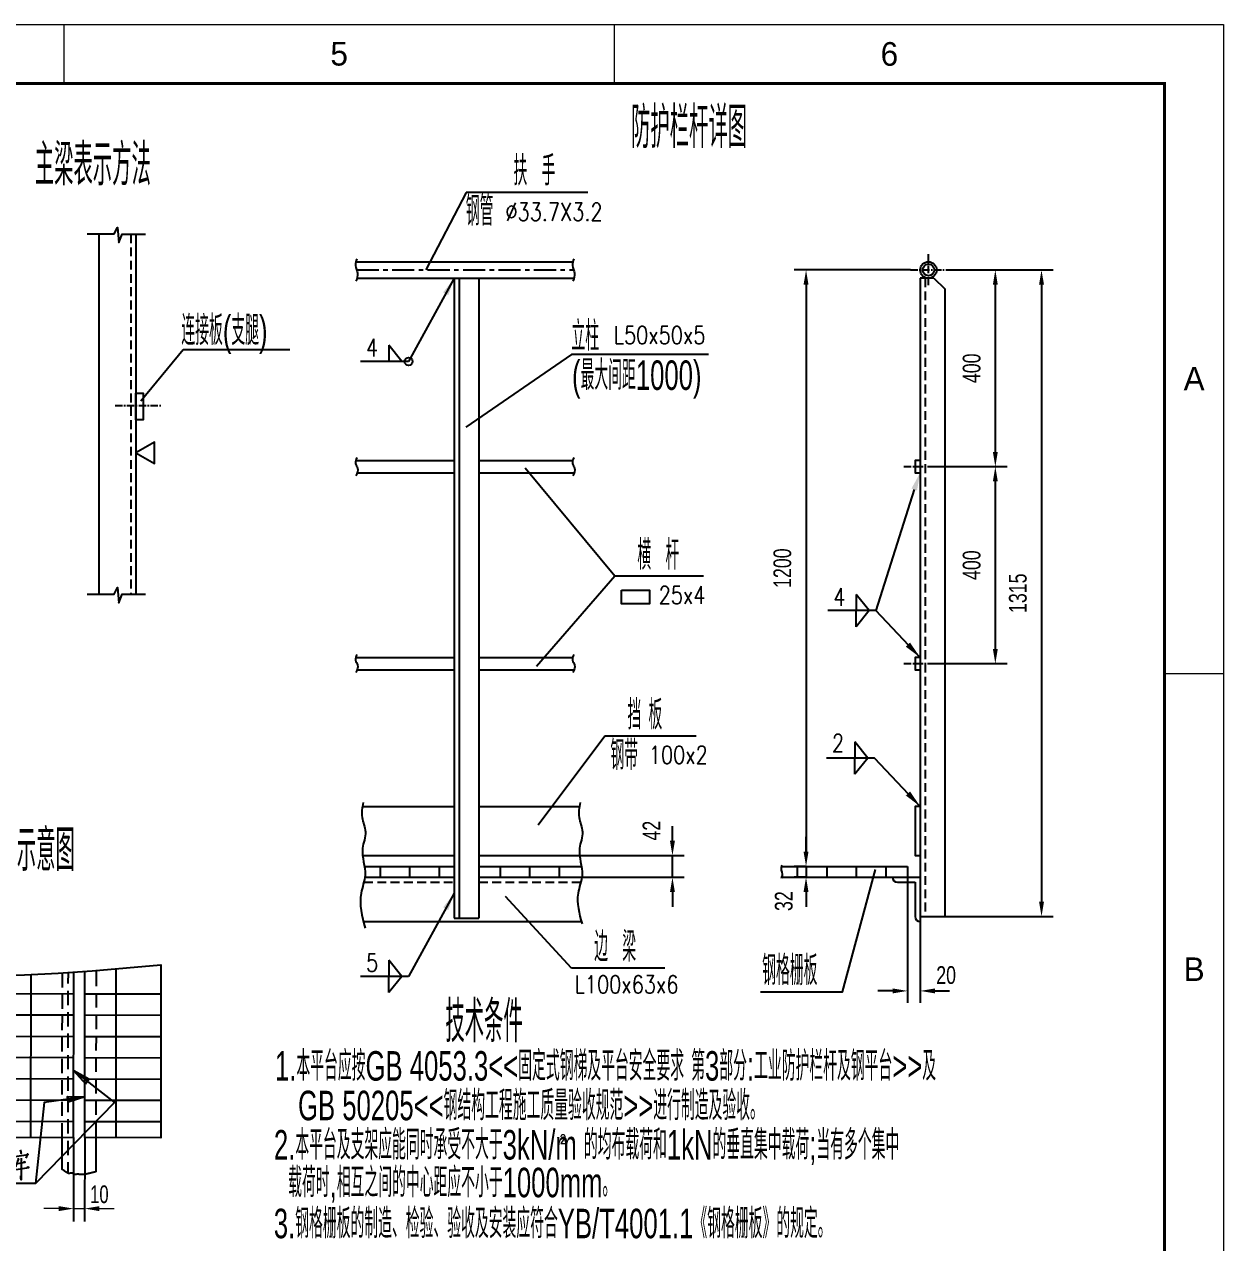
# Model space of a CAD drawing. Extents: x 148 to 221443, y -36682 to 6758.
# Drawn here: x 35787 to 39847, y -17943 to -13817 of the extents above; entities that cross this region are included whole.
import ezdxf
from ezdxf.enums import TextEntityAlignment as Align

# ---------------------------------------------------------------- set-up
doc = ezdxf.new("R2010")
doc.units = 0
doc.header["$LTSCALE"] = 10
doc.header["$MEASUREMENT"] = 0
doc.linetypes.add('CENTERX2', pattern=[4, 2.5, -0.5, 0.5, -0.5])
doc.linetypes.add('HIDDENX2', pattern=[0.75, 0.5, -0.25])
for name, color, linetype in [('2', 4, 'Continuous'), ('CENTER', 1, 'CENTERX2'), ('HIDDEN', 7, 'HIDDENX2'), ('RED', 7, 'Continuous'), ('TEXT', 7, 'Continuous')]:
    doc.layers.add(name, color=color, linetype=linetype)
doc.layers.add('2（细实线）', color=3, linetype='Continuous', lineweight=20)
doc.layers.add('图框层', color=7, linetype='Continuous', lineweight=15)
doc.styles.add('BIG', font='bsfb.shx', dxfattribs={"width": 0.7, "bigfont": 'bsf.shx'})
doc.styles.add('HZ', font='ROMS.SHX', dxfattribs={"width": 0.75, "bigfont": 'GBCBIG.SHX'})
doc.styles.get("Standard").update_dxf_attribs({"font": 'wison_e.shx', "width": 0.75, "bigfont": 'wison_c.shx'})
doc.styles.add('XW', font='ROMANS.shx', dxfattribs={"width": 0.85})
doc.dimstyles.new('DIM1', dxfattribs={"dimscale": 20, "dimtxt": 3, "dimasz": 2.5, "dimexe": 2, "dimexo": 0, "dimgap": 1, "dimtad": 0, "dimdec": 0, "dimzin": 0, "dimdsep": 46, "dimtxsty": 'Standard', "dimcen": 2, "dimclrd": 3, "dimclre": 3, "dimclrt": 3, "dimadec": 0, "dimazin": 0, "dimtfac": 0.666667, "dimtdec": 0, "dimtofl": 0, "dimtmove": 2, "dimatfit": 1, "dimfxl": 2, "dimtvp": 1.333333, "dimtolj": 1, "dimtzin": 0, "dimarcsym": 0})
doc.dimstyles.new('S-1', dxfattribs={"dimtxt": 3, "dimasz": 2.5, "dimexe": 1.25, "dimexo": 0, "dimgap": 1, "dimtad": 1, "dimdec": 0, "dimdsep": 46, "dimtxsty": 'BIG', "dimcen": 0, "dimclrd": 3, "dimclre": 3, "dimclrt": 3, "dimadec": 0, "dimazin": 2, "dimtfac": 1, "dimtdec": 0, "dimtmove": 2, "dimatfit": 3, "dimfxl": 1.25, "dimarcsym": 1})

# ---------------------------------------------------------------- blocks, each defined once
blk = doc.blocks.new('*D919')
at = {"color": 3, "lineweight": -2}
for p, q in [((38914.5, -14648.9), (39270.7, -14648.9)), ((39230.7, -14698.9), (39230.7, -16788.8)), ((38903, -16838.8), (39270.7, -16838.8))]:
    blk.add_line(p, q, dxfattribs=at)
at = {"color": 3}
for points in [[(39239.1, -14698.9), (39222.4, -14698.9), (39230.7, -14648.9)], [(39222.4, -16788.8), (39239.1, -16788.8), (39230.7, -16838.8)]]:
    blk.add_solid(points, dxfattribs=at)
at = {"layer": 'Defpoints', "color": 0}
for p in [(38914.5, -14648.9), (38903, -16838.8), (39230.7, -16838.8)]:
    blk.add_point(p, dxfattribs=at)
at = {"color": 3, "insert": (39150.7, -15743.8), "char_height": 60, "attachment_point": 5, "rotation": 90}
blk.add_mtext('\\A1;1315', dxfattribs=at)
blk = doc.blocks.new('*D920')
at = {"color": 3, "lineweight": -2}
for p, q in [((38914.5, -14648.9), (39114.3, -14648.9)), ((39074.3, -14698.9), (39074.3, -15265.1)), ((38857.5, -15315.1), (39114.3, -15315.1))]:
    blk.add_line(p, q, dxfattribs=at)
at = {"color": 3}
for points in [[(39082.6, -14698.9), (39066, -14698.9), (39074.3, -14648.9)], [(39066, -15265.1), (39082.6, -15265.1), (39074.3, -15315.1)]]:
    blk.add_solid(points, dxfattribs=at)
at = {"layer": 'Defpoints', "color": 0}
for p in [(38914.5, -14648.9), (38857.5, -15315.1), (39074.3, -15315.1)]:
    blk.add_point(p, dxfattribs=at)
at = {"color": 3, "insert": (38994.3, -14982), "char_height": 60, "attachment_point": 5, "rotation": 90}
blk.add_mtext('\\A1;400', dxfattribs=at)
blk = doc.blocks.new('*D921')
at = {"color": 3, "lineweight": -2}
for p, q in [((38857.5, -15315.1), (39114.3, -15315.1)), ((39074.3, -15365.1), (39074.3, -15932.3)), ((38857.5, -15982.3), (39114.3, -15982.3))]:
    blk.add_line(p, q, dxfattribs=at)
at = {"color": 3}
for points in [[(39082.6, -15365.1), (39066, -15365.1), (39074.3, -15315.1)], [(39066, -15932.3), (39082.6, -15932.3), (39074.3, -15982.3)]]:
    blk.add_solid(points, dxfattribs=at)
at = {"layer": 'Defpoints', "color": 0}
for p in [(38857.5, -15315.1), (38857.5, -15982.3), (39074.3, -15982.3)]:
    blk.add_point(p, dxfattribs=at)
at = {"color": 3, "insert": (38994.3, -15648.7), "char_height": 60, "attachment_point": 5, "rotation": 90}
blk.add_mtext('\\A1;400', dxfattribs=at)
blk = doc.blocks.new('*D922')
at = {"color": 3, "lineweight": -2}
for p, q in [((38786.6, -14648.9), (38393.4, -14648.9)), ((38433.4, -14698.9), (38433.4, -16618.9)), ((38433.4, -16668.9), (38393.4, -16668.9))]:
    blk.add_line(p, q, dxfattribs=at)
at = {"color": 3}
for points in [[(38441.7, -14698.9), (38425, -14698.9), (38433.4, -14648.9)], [(38425, -16618.9), (38441.7, -16618.9), (38433.4, -16668.9)]]:
    blk.add_solid(points, dxfattribs=at)
at = {"layer": 'Defpoints', "color": 0}
for p in [(38786.6, -14648.9), (38433.4, -16668.9), (38433.4, -16668.9)]:
    blk.add_point(p, dxfattribs=at)
at = {"color": 3, "insert": (38353.4, -15658.9), "char_height": 60, "attachment_point": 5, "rotation": 90}
blk.add_mtext('\\A1;1200', dxfattribs=at)
blk = doc.blocks.new('*D923')
at = {"color": 3, "lineweight": -2}
for p, q in [((37981, -16582.3), (37981, -16532.3)), ((37670.1, -16632.3), (38021, -16632.3)), ((37674.5, -16705.6), (38021, -16705.6)), ((37981, -16755.6), (37981, -16805.6))]:
    blk.add_line(p, q, dxfattribs=at)
at = {"color": 3}
for points in [[(37972.7, -16582.3), (37989.3, -16582.3), (37981, -16632.3)], [(37989.3, -16755.6), (37972.7, -16755.6), (37981, -16705.6)]]:
    blk.add_solid(points, dxfattribs=at)
at = {"layer": 'Defpoints', "color": 0}
for p in [(37670.1, -16632.3), (37674.5, -16705.6), (37981, -16705.6)]:
    blk.add_point(p, dxfattribs=at)
at = {"color": 3, "insert": (37910, -16547.9), "char_height": 60, "attachment_point": 5, "rotation": 90}
blk.add_mtext('\\A1;42', dxfattribs=at)
blk = doc.blocks.new('*D986')
at = {"color": 3, "linetype": 'Continuous', "lineweight": -2}
for p, q in [((38433.4, -16618.9), (38433.4, -16568.9)), ((38433.4, -16668.9), (38393.4, -16668.9)), ((38433.4, -16705.6), (38393.4, -16705.6)), ((38433.4, -16755.6), (38433.4, -16805.6))]:
    blk.add_line(p, q, dxfattribs=at)
at = {"color": 3}
for points in [[(38425, -16618.9), (38441.7, -16618.9), (38433.4, -16668.9)], [(38441.7, -16755.6), (38425, -16755.6), (38433.4, -16705.6)]]:
    blk.add_solid(points, dxfattribs=at)
at = {"layer": 'Defpoints', "color": 0}
for p in [(38433.4, -16668.9), (38433.4, -16705.6), (38433.4, -16705.6)]:
    blk.add_point(p, dxfattribs=at)
at = {"color": 3, "insert": (38358.2, -16786.6), "char_height": 60, "attachment_point": 5, "rotation": 90}
blk.add_mtext('\\A1;32', dxfattribs=at)
blk = doc.blocks.new('A$C743F6E74')
blk.add_lwpolyline([(0, 0), (166.3, 0), (233.5, 248.5)])
at = {"layer": '2', "color": 3, "linetype": 'Continuous', "style": 'HZ', "width": 0.65}
blk.add_text('钢格栅板', height=60, dxfattribs=at).set_placement((3.3, 13.3))
blk = doc.blocks.new('*D994')
at = {"color": 3, "linetype": 'Continuous', "lineweight": -2}
for p, q in [((38777, -16705.6), (38777, -17130.7)), ((38819.7, -16855.6), (38819.7, -17130.7)), ((38727, -17090.7), (38677, -17090.7)), ((38869.7, -17090.7), (38919.7, -17090.7))]:
    blk.add_line(p, q, dxfattribs=at)
at = {"color": 3}
for points in [[(38727, -17099), (38727, -17082.3), (38777, -17090.7)], [(38869.7, -17082.3), (38869.7, -17099), (38819.7, -17090.7)]]:
    blk.add_solid(points, dxfattribs=at)
at = {"layer": 'Defpoints', "color": 0}
for p in [(38777, -16705.6), (38819.7, -16855.6), (38819.7, -17090.7)]:
    blk.add_point(p, dxfattribs=at)
at = {"color": 3, "insert": (38907.7, -17037.3), "char_height": 60, "attachment_point": 5}
blk.add_mtext('\\A1;20', dxfattribs=at)
blk = doc.blocks.new('a2')
for p, q in [((15708.75, 10126.74), (15708.75, 10116.74)), ((15801.92, 10126.74), (15801.92, 10116.74)), ((15905.09, 10016.74), (15895.09, 10016.74))]:
    blk.add_line(p, q)
at = {"layer": '图框层', "ltscale": 10}
blk.add_lwpolyline([(15311.09, 10126.74), (15905.09, 10126.74), (15905.09, 9706.74), (15311.09, 9706.74)], close=True, dxfattribs=at)
at = {"layer": '图框层', "ltscale": 10, "const_width": 0.5}
blk.add_lwpolyline([(15336.09, 10116.74), (15895.09, 10116.74), (15895.09, 9716.74), (15336.09, 9716.74)], close=True, dxfattribs=at)
at = {"style": 'HZ'}
for s, p in [('5', (15755.34, 10121.74)), ('6', (15848.5, 10121.74)), ('A', (15900.09, 10066.74)), ('B', (15900.09, 9966.74))]:
    blk.add_text(s, height=4, dxfattribs=at).set_placement(p, align=Align.MIDDLE)
blk = doc.blocks.new('*D27')
at = {"layer": '2（细实线）', "color": 3, "lineweight": -2}
for p, q in [((20629.2, 9080.31), (20626.7, 9080.31)), ((20631.7, 9080.31), (20631.7, 9079.06)), ((20631.7, 9080.31), (20633.58, 9080.31)), ((20633.58, 9080.31), (20633.58, 9079.06)), ((20636.08, 9080.31), (20638.58, 9080.31))]:
    blk.add_line(p, q, dxfattribs=at)
at = {"layer": '2（细实线）', "color": 3}
for points in [[(20629.2, 9079.89), (20629.2, 9080.73), (20631.7, 9080.31)], [(20636.08, 9080.73), (20636.08, 9079.89), (20633.58, 9080.31)]]:
    blk.add_solid(points, dxfattribs=at)
at = {"layer": 'Defpoints', "color": 0}
for p in [(20631.7, 9080.31), (20633.58, 9080.31), (20633.58, 9080.31)]:
    blk.add_point(p, dxfattribs=at)
at = {"layer": '2（细实线）', "color": 3, "insert": (20636.08, 9082.72), "char_height": 3, "attachment_point": 5, "style": 'BIG'}
blk.add_mtext('10', dxfattribs=at)
blk = doc.blocks.new('lianjsu')
at = {"layer": '2（细实线）', "lineweight": -3}
for points in [[(20596.98, 9090.45), (20596.88, 9092.34), (20596.87, 9093.29), (20596.9, 9094.23), (20596.99, 9095.16), (20597.15, 9096.08), (20597.6, 9097.91), (20598.12, 9099.74), (20598.36, 9100.65), (20598.57, 9101.57), (20598.72, 9102.49), (20598.8, 9103.42), (20598.84, 9104.36), (20598.83, 9105.31), (20598.7, 9109.09), (20598.72, 9110.03), (20598.77, 9110.97), (20598.97, 9112.84), (20599.28, 9114.7), (20599.67, 9116.55), (20600.58, 9120.23), (20606.28, 9119.95), (20611.98, 9119.75), (20614.83, 9119.71), (20617.68, 9119.73), (20620.53, 9119.78), (20623.38, 9119.88), (20629.11, 9120.18), (20634.86, 9120.58), (20640.66, 9121.06), (20646.5, 9121.57), (20646.5, 9092.31), (20633.6, 9092.33), (20633.64, 9120.5)], [(20638.9, 9092.32), (20638.94, 9120.93)], [(20596.88, 9092.39), (20631.71, 9092.34), (20631.76, 9120.36)], [(20610.06, 9092.37), (20610.1, 9119.8)], [(20617.27, 9092.36), (20617.31, 9119.72)], [(20624.48, 9092.35), (20624.52, 9119.93)], [(20629.81, 9117.78), (20629.82, 9120.23)], [(20630.82, 9118.42), (20630.83, 9120.29)], [(20635.58, 9117.98), (20635.59, 9120.65)], [(20599.71, 9116.74), (20631.75, 9116.69)], [(20630.82, 9114.79), (20630.82, 9117.21)], [(20633.64, 9116.69), (20646.5, 9116.67)], [(20635.58, 9114.35), (20635.58, 9116.77)], [(20629.81, 9114.15), (20629.81, 9116.57)], [(20599.01, 9113.15), (20631.75, 9113.1)], [(20629.8, 9110.52), (20629.81, 9112.94)], [(20630.81, 9111.16), (20630.82, 9113.58)], [(20633.63, 9113.1), (20646.5, 9113.08)], [(20635.57, 9110.72), (20635.57, 9113.14)], [(20598.71, 9109.53), (20631.74, 9109.48)], [(20629.8, 9106.89), (20629.8, 9109.31)], [(20630.81, 9107.53), (20630.81, 9109.95)], [(20633.63, 9109.48), (20646.5, 9109.46)], [(20635.56, 9107.09), (20635.57, 9109.51)], [(20630.8, 9103.9), (20630.8, 9106.32)], [(20598.81, 9105.94), (20631.74, 9105.89)], [(20629.79, 9103.26), (20629.79, 9105.68)], [(20633.62, 9105.89), (20646.5, 9105.87)], [(20635.56, 9103.46), (20635.56, 9105.88)], [(20598.69, 9102.32), (20631.73, 9102.27)], [(20631.73, 9103.62), (20638.62, 9098.29), (20625.25, 9084.55)], [(20630.8, 9100.27), (20630.8, 9102.69)], [(20633.73, 9101.46), (20634.32, 9102.22), (20631.73, 9103.62), (20633.73, 9101.46)], [(20633.62, 9102.27), (20646.5, 9102.25)], [(20635.55, 9099.83), (20635.56, 9102.25)], [(20629.78, 9099.63), (20629.79, 9102.05)], [(20597.83, 9098.73), (20631.72, 9098.68)], [(20633.61, 9099.22), (20626.73, 9098.29), (20625.25, 9084.55), (20616.66, 9084.55)], [(20629.78, 9096), (20629.78, 9098.42)], [(20630.8, 9098.35), (20630.67, 9099.31), (20633.61, 9099.22), (20630.8, 9098.35)], [(20630.79, 9096.64), (20630.79, 9099.06)], [(20633.61, 9098.68), (20646.5, 9098.66)], [(20635.55, 9096.2), (20635.55, 9098.62)], [(20596.98, 9095.11), (20631.72, 9095.06)], [(20635.52, 9086.57), (20635.48, 9086.55), (20635.44, 9086.54), (20635.41, 9086.53), (20635.37, 9086.52), (20635.33, 9086.51), (20635.29, 9086.5), (20635.25, 9086.49), (20635.21, 9086.48), (20635.18, 9086.47), (20635.14, 9086.46), (20635.1, 9086.45), (20635.06, 9086.44), (20635.03, 9086.43), (20634.99, 9086.42), (20634.95, 9086.41), (20634.92, 9086.4), (20634.88, 9086.39), (20634.84, 9086.38), (20634.8, 9086.37), (20634.76, 9086.36), (20634.73, 9086.35), (20634.69, 9086.35), (20634.65, 9086.34), (20634.61, 9086.33), (20634.58, 9086.32), (20634.54, 9086.31), (20634.5, 9086.3), (20634.47, 9086.29), (20634.43, 9086.28), (20634.39, 9086.27), (20634.35, 9086.26), (20634.32, 9086.26), (20634.28, 9086.25), (20634.24, 9086.24), (20634.2, 9086.23), (20634.17, 9086.22), (20634.13, 9086.22), (20634.09, 9086.21), (20634.05, 9086.2), (20634.02, 9086.19), (20633.98, 9086.18), (20633.94, 9086.18), (20633.91, 9086.17), (20633.87, 9086.16), (20633.83, 9086.16), (20633.8, 9086.15), (20633.76, 9086.14), (20633.72, 9086.14), (20633.69, 9086.13), (20633.65, 9086.12), (20633.61, 9086.12), (20633.58, 9086.11), (20633.54, 9086.11), (20633.5, 9086.1), (20633.46, 9086.1), (20633.43, 9086.09), (20633.39, 9086.09), (20633.35, 9086.08), (20633.32, 9086.08), (20633.28, 9086.08), (20633.24, 9086.07), (20633.21, 9086.07), (20633.17, 9086.07), (20633.13, 9086.06), (20633.1, 9086.06), (20633.06, 9086.06), (20633.03, 9086.06), (20632.99, 9086.06), (20632.95, 9086.06), (20632.92, 9086.06), (20632.88, 9086.06), (20632.84, 9086.07), (20632.81, 9086.07), (20632.77, 9086.08), (20632.73, 9086.08), (20632.7, 9086.09), (20632.66, 9086.1), (20632.63, 9086.11), (20632.59, 9086.12), (20632.55, 9086.13), (20632.52, 9086.14), (20632.48, 9086.14), (20632.44, 9086.14), (20632.41, 9086.14), (20632.37, 9086.14), (20632.34, 9086.14), (20632.3, 9086.13), (20632.26, 9086.12), (20632.23, 9086.11), (20632.19, 9086.11), (20632.15, 9086.1), (20632.12, 9086.09), (20632.08, 9086.08), (20632.05, 9086.08), (20632.01, 9086.08), (20631.97, 9086.08), (20631.94, 9086.08), (20631.9, 9086.09), (20631.87, 9086.1), (20631.83, 9086.12), (20631.79, 9086.14), (20631.76, 9086.16), (20631.72, 9086.19), (20631.69, 9086.21), (20631.65, 9086.24), (20631.61, 9086.26), (20631.58, 9086.28), (20631.54, 9086.3), (20631.5, 9086.32), (20631.47, 9086.33), (20631.43, 9086.34), (20631.4, 9086.34), (20631.36, 9086.34), (20631.32, 9086.34), (20631.29, 9086.33), (20631.25, 9086.32), (20631.22, 9086.31), (20631.18, 9086.31), (20631.14, 9086.3), (20631.11, 9086.29), (20631.07, 9086.28), (20631.04, 9086.28), (20631, 9086.27), (20630.96, 9086.27), (20630.93, 9086.27), (20630.89, 9086.27), (20630.85, 9086.28), (20630.82, 9086.29), (20630.78, 9086.3), (20630.75, 9086.31), (20630.71, 9086.33), (20630.67, 9086.35), (20630.64, 9086.37), (20630.6, 9086.39), (20630.56, 9086.42), (20630.53, 9086.44), (20630.49, 9086.46), (20630.46, 9086.49), (20630.42, 9086.51), (20630.38, 9086.54), (20630.35, 9086.56), (20630.31, 9086.59), (20630.27, 9086.61), (20630.24, 9086.64), (20630.2, 9086.66), (20630.17, 9086.69), (20630.13, 9086.71), (20630.09, 9086.74), (20630.06, 9086.76), (20630.02, 9086.79), (20629.98, 9086.81), (20629.95, 9086.84), (20629.91, 9086.86), (20629.87, 9086.88), (20629.84, 9086.91), (20629.8, 9086.93), (20629.76, 9086.95), (20629.77, 9092.34), (20629.78, 9094.79)], [(20630.78, 9093.01), (20630.79, 9095.43)], [(20633.6, 9095.06), (20646.5, 9095.04)], [(20635.53, 9086.57), (20635.54, 9092.33), (20635.55, 9094.99)], [(20631.71, 9092.34), (20631.69, 9078.12)], [(20633.6, 9092.33), (20633.58, 9078.11)], [(20617.29, 9090.24), (20617.37, 9089.96), (20617.35, 9089.88), (20617.35, 9088.71), (20617.35, 9088.14), (20617.29, 9087.74), (20617.27, 9087.42), (20617.24, 9087.05), (20617.16, 9086.69), (20617.08, 9086.37), (20616.95, 9086.08), (20616.85, 9085.8), (20616.69, 9085.52)], [(20618.11, 9090.08), (20618.16, 9089.55), (20618.24, 9088.02), (20618.21, 9088.3), (20619.21, 9088.5), (20619.1, 9088.5), (20619.23, 9090), (20619.26, 9089.84), (20618.18, 9089.63)], [(20622.67, 9090.28), (20622.83, 9089.67), (20622.83, 9089.92), (20622.72, 9090.12)], [(20630.78, 9089.38), (20630.78, 9091.8)], [(20616.77, 9088.79), (20616.98, 9088.3), (20617, 9088.18), (20617.03, 9087.98)], [(20617.74, 9088.91), (20617.74, 9088.67), (20617.35, 9087.94)], [(20618, 9087.58), (20619.29, 9087.86), (20619.15, 9087.86), (20618.97, 9087.78)], [(20618.21, 9088.95), (20618.84, 9089.15)], [(20621.78, 9089.67), (20621.78, 9089.35), (20621.78, 9089.15), (20621.75, 9088.87), (20621.65, 9088.46), (20621.68, 9088.71), (20621.73, 9088.99), (20621.78, 9089.15), (20624.01, 9089.47), (20623.9, 9089.59), (20623.64, 9088.87)], [(20622.3, 9088.83), (20622.38, 9088.55), (20622.3, 9088.5), (20622.1, 9087.94), (20621.96, 9087.62), (20621.94, 9087.54), (20621.86, 9087.38)], [(20622.2, 9087.98), (20622.3, 9087.94), (20623.54, 9088.18), (20623.46, 9088.22), (20623.22, 9088.14)], [(20622.83, 9088.87), (20622.83, 9085.2), (20622.78, 9085.4), (20622.8, 9085.88)], [(20630.77, 9086.3), (20630.78, 9088.17)], [(20617.27, 9087.25), (20617.53, 9086.97), (20617.63, 9086.73)], [(20617.82, 9086.77), (20619.52, 9087.05)], [(20618.6, 9087.66), (20618.6, 9085.24), (20618.58, 9085.56), (20618.6, 9085.84)], [(20621.39, 9086.89), (20621.49, 9086.77), (20621.57, 9086.85), (20624.11, 9087.25), (20624.01, 9087.34), (20623.8, 9087.21)]]:
    blk.add_lwpolyline(points, dxfattribs=at)
blk.add_lwpolyline([(20602.85, 9092.38), (20602.89, 9120.12)], close=True, dxfattribs=at)
at = {"layer": '2（细实线）', "transparency": 33554559}
for points in [[(20633.73, 9101.46), (20634.32, 9102.22), (20633.73, 9101.46), (20631.73, 9103.62)], [(20630.8, 9098.35), (20630.67, 9099.31), (20630.8, 9098.35), (20633.61, 9099.22)]]:
    blk.add_solid(points, dxfattribs=at)
at = {"layer": '2（细实线）'}
dim = blk.add_linear_dim(base=(20633.58, 9080.31), p1=(20631.7, 9080.31), p2=(20633.58, 9080.31), text='10', dimstyle='S-1', dxfattribs=at)
dim.commit()
dim.dimension.update_dxf_attribs({"geometry": '*D27', "text_midpoint": (20636.08, 9082.72), "dimtype": 160})

msp = doc.modelspace()

# ---------------------------------------------------------------- linework, layer by layer
at = {"linetype": 'Continuous'}
for p, q in [((37064.8855, -14958.7778), (37021.1507, -14904.1633)), ((37021.1507, -14904.1633), (37021.1507, -14958.7778)), ((37064.8855, -14958.7778), (37021.1507, -14958.7778)), ((38646.9231, -15802.8005), (38603.1883, -15748.186)), ((38603.1883, -15748.186), (38603.1883, -15802.8005)), ((38646.9231, -15802.8005), (38603.1883, -15857.4149)), ((38603.1883, -15857.4149), (38603.1883, -15802.8005)), ((38642.3059, -16302.0864), (38598.5712, -16247.472)), ((38598.5712, -16247.472), (38598.5712, -16302.0864)), ((38642.3059, -16302.0864), (38598.5712, -16356.7008)), ((38598.5712, -16356.7008), (38598.5712, -16302.0864)), ((37021.1507, -16987.0425), (37021.1507, -17041.657)), ((37064.8855, -17041.657), (37021.1507, -16987.0425)), ((37021.1507, -17096.2714), (37021.1507, -17041.657)), ((37064.8855, -17041.657), (37021.1507, -17096.2714))]:
    msp.add_line(p, q, dxfattribs=at)
at = {"color": 3}
for p, q in [((37981.007, -16705.6044), (37981.007, -16632.271)), ((38433.3776, -16668.9377), (38433.3776, -16705.6044))]:
    msp.add_line(p, q, dxfattribs=at)
at = {"color": 6}
for points in [[(35999.6714, -14526.7906), (36090.4759, -14526.7906), (36102.0491, -14504.5496), (36106.5002, -14556.1487), (36118.0734, -14527.6803), (36196.4145, -14527.6803)], [(35999.6714, -15746.6211), (36090.4759, -15746.6211), (36102.0491, -15724.3801), (36106.5002, -15775.9792), (36118.0734, -15747.5107), (36196.4145, -15747.5107)]]:
    msp.add_lwpolyline(points, dxfattribs=at)
at = {"color": 3}
msp.add_lwpolyline([(36164.2026, -15268.2427), (36226.8206, -15304.3952), (36226.8206, -15232.0902)], close=True, dxfattribs=at)
at = {"layer": '2', "color": 3, "linetype": 'Continuous'}
for p, q in [((37282.8791, -14386.8118), (37145.8984, -14648.9377)), ((37694.1584, -14386.8118), (37282.8791, -14386.8118)), ((37242.2426, -14676.8544), (37087.5567, -14958.7778)), ((36324.1638, -14919.4134), (36180.5757, -15093.198)), ((36685.6322, -14919.4134), (36324.1638, -14919.4134)), ((37639.2302, -14935.537), (37281.1672, -15181.0867)), ((38102.7334, -14935.537), (37639.2302, -14935.537)), ((37087.5567, -14958.7778), (36924.6814, -14958.7778)), ((37785.4266, -15686.336), (37482.7245, -15320.7535)), ((38799.8542, -15392.5435), (38669.5942, -15802.8005)), ((37785.4266, -15686.336), (37520.7171, -15991.9673)), ((38086.4892, -15686.336), (37785.4266, -15686.336)), ((38669.5942, -15802.8005), (38506.719, -15802.8005)), ((38819.6631, -15961.4377), (38669.5942, -15802.8005)), ((37751.9588, -16227.5157), (37526.0408, -16529.588)), ((38061.1376, -16227.5157), (37751.9588, -16227.5157)), ((38664.9771, -16302.0864), (38502.1018, -16302.0864)), ((38819.6631, -16465.6044), (38664.9771, -16302.0864)), ((37242.2426, -16759.7336), (37087.5567, -17041.657)), ((37639.2302, -17013.3677), (37416.0496, -16770.4796)), ((37955.0412, -17013.3677), (37639.2302, -17013.3677)), ((37087.5567, -17041.657), (36924.6814, -17041.657))]:
    msp.add_line(p, q, dxfattribs=at)
msp.add_lwpolyline([(37808.0781, -15733.7294), (37903.0595, -15733.7294), (37903.0595, -15779.8321), (37808.0781, -15779.8321)], close=True, dxfattribs=at)
msp.add_circle((37087.5567, -14958.7778), 13.7265, dxfattribs=at)
for points in [[(36912.5309, -14611.2422), (36907.6083, -14634.298), (36914.9923, -14660.0791), (36909.4542, -14686.5206)], [(37647.2636, -14611.2422), (37642.341, -14634.298), (37649.725, -14660.0791), (37644.187, -14686.5206)], [(36912.5309, -15284.6122), (36907.6083, -15304.2896), (36914.9923, -15319.6625), (36909.4542, -15346.1039)], [(37647.2636, -15284.6122), (37642.341, -15304.2896), (37649.725, -15319.6625), (37644.187, -15346.1039)], [(36912.5309, -15951.2789), (36907.6083, -15970.9563), (36914.9923, -15986.3291), (36909.4542, -16012.7706)], [(37647.2636, -15951.2789), (37642.341, -15970.9563), (37649.725, -15986.3291), (37644.187, -16012.7706)], [(36933.3507, -16453.0877), (36930.0239, -16502.9568), (36941.6678, -16551.9947), (36931.6873, -16607.6818), (36940.0044, -16698.382), (36926.697, -16759.8872), (36940.0044, -16877.7294)], [(37668.0834, -16453.0877), (37664.7566, -16502.9568), (37676.4005, -16551.9947), (37666.42, -16607.6818), (37674.7371, -16698.382), (37661.4297, -16759.8872), (37674.7371, -16863.076)], [(38351.6313, -16664.5632), (38348.8701, -16674.4508), (38352.0915, -16701.809), (38348.6401, -16710.087)]]:
    msp.add_spline(points, degree=3, dxfattribs=at)
for points in [[(37204.6138, -14724.6463), (37222.1478, -14734.2669), (37242.2426, -14676.8544)], [(38790.4149, -15389.242), (38809.2935, -15395.8449), (38819.6631, -15335.9077)], [(38785.6947, -15910.9784), (38771.1656, -15924.7227), (38819.6631, -15961.4377)], [(38785.6947, -16415.145), (38771.1656, -16428.8893), (38819.6631, -16465.6044)], [(37204.6138, -16807.5255), (37222.1478, -16817.1461), (37242.2426, -16759.7336)]]:
    msp.add_solid(points, dxfattribs=at)
at = {"layer": 'CENTER'}
for p, q in [((38847.8503, -14699.9349), (38847.8503, -14592.8703)), ((38786.6339, -14648.8538), (38914.5169, -14648.8538)), ((36093.7361, -15107.6613), (36251.842, -15107.6613)), ((38764.5975, -15315.0744), (38857.5251, -15315.0744)), ((38764.5975, -15982.271), (38857.5251, -15982.271))]:
    msp.add_line(p, q, dxfattribs=at)
at = {"layer": 'CENTER', "ltscale": 3}
msp.add_line((36911.8577, -14648.9377), (37646.5904, -14648.9377), dxfattribs=at)
at = {"layer": 'HIDDEN', "ltscale": 6}
for p, q in [((36147.5359, -14527.6803), (36147.5359, -15747.5107)), ((38836.3298, -14676.7705), (38836.3298, -16838.7943)), ((36936.7445, -16722.271), (37242.2426, -16722.271)), ((37325.576, -16722.271), (37671.4772, -16722.271))]:
    msp.add_line(p, q, dxfattribs=at)
at = {"layer": 'RED'}
for p, q in [((36039.2026, -14526.7906), (36039.2026, -15746.6211)), ((36164.2026, -14527.6803), (36164.2026, -15747.5107)), ((36909.2149, -14621.021), (37643.9476, -14621.021)), ((36912.8639, -14676.8544), (37647.5966, -14676.8544)), ((37242.2426, -14676.8544), (37242.2426, -16844.7207)), ((37258.9093, -14676.8544), (37258.9093, -16844.7207)), ((37325.576, -14676.8544), (37325.576, -16844.7207)), ((38819.6631, -14676.7705), (38819.6631, -16855.6044)), ((38866.5201, -14676.7705), (38819.6631, -14676.7705)), ((38866.5201, -14676.7705), (38902.9964, -14713.2468)), ((38902.9964, -14713.2468), (38902.9964, -16838.7943)), ((36908.2999, -15294.771), (37242.2426, -15294.771)), ((37325.576, -15294.771), (37643.0326, -15294.771)), ((36913.5604, -15336.4377), (37242.2426, -15336.4377)), ((37325.576, -15336.4377), (37648.2931, -15336.4377)), ((36908.2999, -15961.4377), (37242.2426, -15961.4377)), ((37325.576, -15961.4377), (37643.0326, -15961.4377)), ((36913.5604, -16003.1044), (37242.2426, -16003.1044)), ((37325.576, -16003.1044), (37648.2931, -16003.1044)), ((36931.1769, -16465.6044), (37242.2426, -16465.6044)), ((37325.576, -16465.6044), (37665.9096, -16465.6044)), ((36935.3893, -16632.271), (37242.2426, -16632.271)), ((36939.035, -16668.9377), (37242.2426, -16668.9377)), ((36992.2168, -16705.6044), (36992.2168, -16668.9377)), ((37092.2168, -16705.6044), (37092.2168, -16668.9377)), ((37192.2168, -16705.6044), (37192.2168, -16668.9377)), ((37325.576, -16632.271), (37670.122, -16632.271)), ((37325.576, -16668.9377), (37673.7677, -16668.9377)), ((37398.285, -16705.6044), (37398.285, -16668.9377)), ((37498.285, -16705.6044), (37498.285, -16668.9377)), ((37598.285, -16705.6044), (37598.285, -16668.9377)), ((38349.5053, -16668.9377), (38776.958, -16668.9377)), ((38404.7787, -16705.6044), (38404.7787, -16668.9377)), ((38504.7787, -16705.6044), (38504.7787, -16668.9377)), ((38604.7787, -16705.6044), (38604.7787, -16668.9377)), ((38704.7787, -16705.6044), (38704.7787, -16668.9377)), ((38776.958, -16668.9377), (38776.958, -16705.6044)), ((36939.7926, -16705.6044), (37242.2426, -16705.6044)), ((37325.576, -16705.6044), (37674.5253, -16705.6044)), ((38351.3925, -16705.6044), (38819.6631, -16705.6044)), ((38742.9964, -16722.271), (38802.9964, -16722.271)), ((38802.9964, -16722.271), (38802.9964, -16838.9377)), ((36934.0804, -16855.6044), (37672.5897, -16855.6044)), ((37242.2426, -16844.7207), (37325.576, -16844.7207)), ((38819.6631, -16838.7943), (38902.9964, -16838.7943))]:
    msp.add_line(p, q, dxfattribs=at)
msp.add_lwpolyline([(36164.2026, -15066.5884), (36189.2026, -15066.5884), (36189.2026, -15156.3639), (36164.2026, -15156.3639)], close=True, dxfattribs=at)
for points in [[(38819.6631, -15294.241), (38802.9964, -15294.241), (38802.9964, -15335.9077), (38819.6631, -15335.9077)], [(38819.6631, -15961.4377), (38802.9964, -15961.4377), (38802.9964, -16003.1044), (38819.6631, -16003.1044)], [(38819.6631, -16465.6044), (38802.9964, -16465.6044), (38802.9964, -16632.271), (38819.6631, -16632.271)]]:
    msp.add_lwpolyline(points, dxfattribs=at)
for radius in [27.9167, 19.5833]:
    msp.add_circle((38847.8503, -14648.8538), radius, dxfattribs=at)
for centre in [(38742.9964, -16705.6044), (38819.6631, -16838.9377)]:
    msp.add_arc(centre, 16.6667, 180, 270, dxfattribs=at)

# ---------------------------------------------------------------- block references
at = {"layer": '2', "color": 3, "linetype": 'Continuous', "xscale": 1.666666666666667, "yscale": 1.666666666666667, "zscale": 1.666666666666667}
msp.add_blockref('A$C743F6E74', (38279.35, -17093.2336), dxfattribs=at)
at = {"layer": '2（细实线）', "xscale": 20, "yscale": 20, "zscale": 20}
for name, p in [('a2', (-278254.3409, -216351.9598)), ('lianjsu', (-376681.054, -199434.2031))]:
    msp.add_blockref(name, p, dxfattribs=at)

# ---------------------------------------------------------------- texts
at = {"color": 3, "linetype": 'Continuous', "style": 'XW', "width": 0.8}
for s, p in [('4', (36984.6781, -14912.1161)), ('4', (38566.7156, -15756.1388)), ('2', (38562.0985, -16251.333)), ('5', (36984.6781, -16994.9953))]:
    msp.add_text(s, height=60, dxfattribs=at).set_placement(p, align=Align.MIDDLE_RIGHT)
at = {"color": 3, "linetype": 'Continuous'}
for s, height, style, width, p in [('L100x63x6', 60, 'XW', 0.8, (37649.6853, -17098.6276)), ('2.本平台及支架应能同时承受不大于3kN/m 的均布载荷和1kN的垂直集中载荷;当有多个集中', 100, 'HZ', 0.65, (36631.5416, -17661.7721)), ('  载荷时,相互之间的中心距应不小于1000mm。', 100, 'HZ', 0.65, (36631.5416, -17789.566))]:
    msp.add_text(s, height=height, dxfattribs=dict(at, style=style, width=width)).set_placement(p)
at = {"color": 3, "style": 'HZ', "width": 0.65}
msp.add_text('技术条件', height=139.99999, dxfattribs=at).set_placement((37212.0844, -17264.4989))
at = {"layer": '2', "color": 3, "linetype": 'Continuous'}
for s, height, style, width, p in [('防护栏杆详图', 140, 'HZ', 0.65, (37840.6832, -14236.0682)), (' 主梁表示方法', 140, 'HZ', 0.65, (35787.9202, -14362.6832)), ('扶  手', 100, 'HZ', 0.65, (37442.717, -14362.8495)), ('钢管', 100, 'HZ', 0.65, (37281.4433, -14499.2198)), ('%%C33.7X3.2', 60, 'XW', 0.8, (37415.2611, -14482.1013)), ('连接板(支腿)', 100, 'HZ', 0.65, (36318.1611, -14903.3366)), ('立柱', 100, 'HZ', 0.65, (37638.9085, -14922.51)), ('L50x50x5', 60, 'XW', 0.8, (37782.0587, -14899.5366)), ('(最大间距1000)', 100, 'HZ', 0.65, (37640.9523, -15055.2583)), ('横  杆', 100, 'HZ', 0.65, (37862.3228, -15664.1226)), ('25x4', 60, 'XW', 0.8, (37934.3962, -15780.0707)), ('挡 板', 100, 'HZ', 0.65, (37828.855, -16205.3023)), ('钢带', 100, 'HZ', 0.65, (37770.9051, -16342.3108)), ('100x2', 60, 'XW', 0.8, (37900.9284, -16321.2503)), ('钢格栅板安装示意图', 140, 'HZ', 0.65, (35367.875, -16684.3275)), ('边  梁', 100, 'HZ', 0.65, (37716.1264, -16991.1543)), ('1.本平台应按GB 4053.3<<固定式钢梯及平台安全要求 第3部分:工业防护栏杆及钢平台>>及', 100, 'HZ', 0.65, (36635.1849, -17394.6111)), ('GB 50205<<钢结构工程施工质量验收规范>>进行制造及验收。', 100, 'HZ', 0.65, (36713.2806, -17528.6537)), ('3.钢格栅板的制造、检验、验收及安装应符合YB/T4001.1《钢格栅板》的规定。', 100, 'HZ', 0.65, (36631.18, -17928.3648))]:
    msp.add_text(s, height=height, dxfattribs=dict(at, style=style, width=width)).set_placement(p)
at = {"layer": 'TEXT', "color": 3, "linetype": 'Continuous', "style": 'XW', "width": 0.8}
msp.add_text('2', height=30, dxfattribs=at).set_placement((37600.29, -17607.1828))

# ---------------------------------------------------------------- dimensions: what is measured, and where the dimension line sits
for base, p1, p2, text, picture, middle in [((38433.3776, -16668.9377), (38786.6339, -14648.8538), (38433.3776, -16668.9377), '1200', '*D922', (38353.3776, -15658.8958)), ((39074.285, -15315.0744), (38914.5169, -14648.8538), (38857.5251, -15315.0744), '400', '*D920', (38994.285, -14981.9641)), ((39230.7276, -16838.7943), (38914.5169, -14648.8538), (38902.9964, -16838.7943), '1315', '*D919', (39150.7276, -15743.8241)), ((39074.285, -15982.271), (38857.5251, -15315.0744), (38857.5251, -15982.271), '400', '*D921', (38994.285, -15648.6727))]:
    dim = msp.add_linear_dim(base=base, p1=p1, p2=p2, angle=90, text=text, dimstyle='DIM1')
    dim.commit()
    dim.dimension.update_dxf_attribs({"geometry": picture, "text_midpoint": middle})
dim = msp.add_linear_dim(base=(37981.007, -16705.6044), p1=(37670.122, -16632.271), p2=(37674.5253, -16705.6044), angle=90, text='42', dimstyle='DIM1')
dim.commit()
dim.dimension.update_dxf_attribs({"geometry": '*D923', "text_midpoint": (37910.0245, -16547.8819), "dimtype": 160})
at = {"linetype": 'Continuous'}
dim = msp.add_linear_dim(base=(38433.3776, -16705.6044), p1=(38433.3776, -16668.9377), p2=(38433.3776, -16705.6044), angle=90, text='32', dimstyle='DIM1', dxfattribs=at)
dim.commit()
dim.dimension.update_dxf_attribs({"geometry": '*D986', "text_midpoint": (38358.1997, -16786.5664), "dimtype": 160})
at = {"color": 1, "linetype": 'Continuous'}
dim = msp.add_linear_dim(base=(38819.6631, -17090.6657), p1=(38776.958, -16705.6044), p2=(38819.6631, -16855.6044), text='20', dimstyle='DIM1', dxfattribs=at)
dim.commit()
dim.dimension.update_dxf_attribs({"geometry": '*D994', "text_midpoint": (38907.6766, -17037.2649), "dimtype": 160})

doc.saveas('drawing.dxf')
